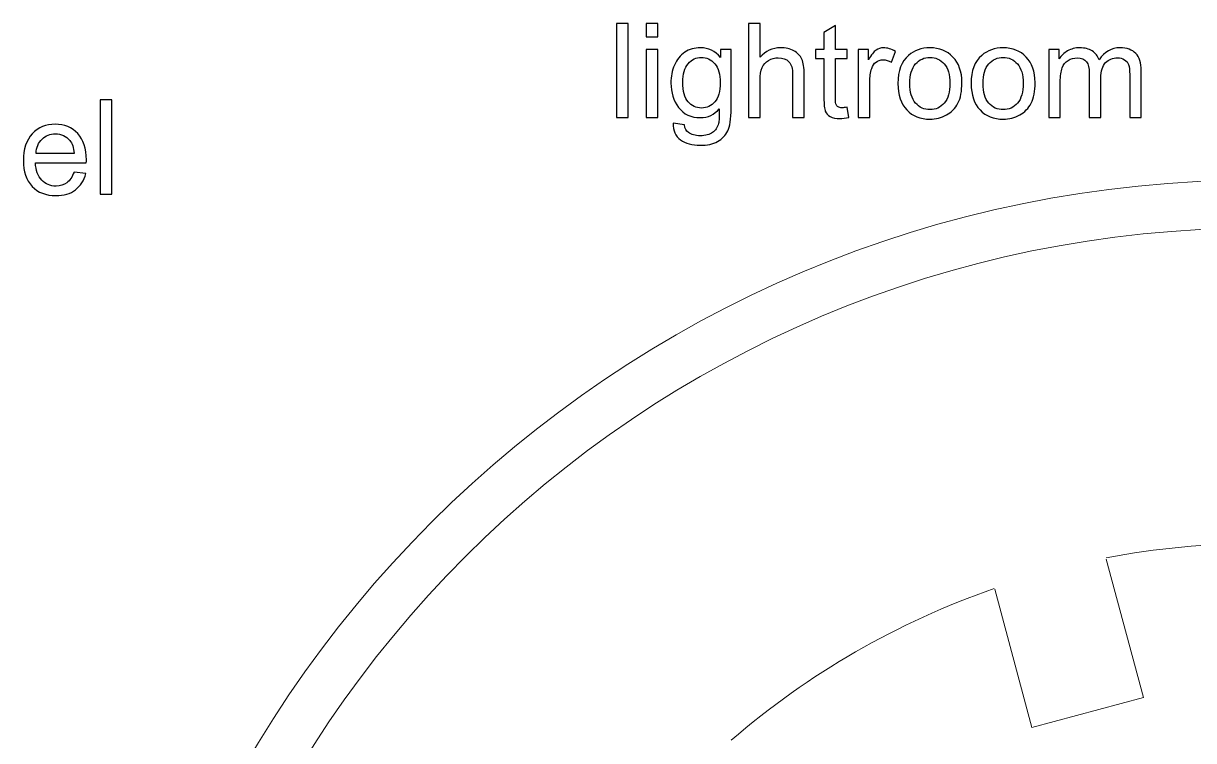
# Model space of a CAD drawing. Header units: centimetres. Extents: x -233 to -82, y 123 to 153.
# Drawn here: x -161.897 to -158.761, y 143.862 to 145.783 of the extents above; entities that cross this region are included whole.
import ezdxf

# ---------------------------------------------------------------- set-up
doc = ezdxf.new("R2010")
doc.units = ezdxf.units.CM
doc.header["$MEASUREMENT"] = 0
doc.layers.add('layer 1', color=7, linetype='Continuous')

msp = doc.modelspace()

# ---------------------------------------------------------------- linework, layer by layer
at = {"layer": 'layer 1'}
for points, knots in [([(-160.30734, 145.5308), (-160.30734, 145.5308), (-160.30734, 145.7833), (-160.30734, 145.7833), (-160.30734, 145.7833), (-160.30734, 145.7833), (-160.27634, 145.7833), (-160.27634, 145.7833), (-160.27634, 145.7833), (-160.27634, 145.7833), (-160.27634, 145.5308), (-160.27634, 145.5308), (-160.27634, 145.5308), (-160.27634, 145.5308), (-160.30734, 145.5308), (-160.30734, 145.5308)], [0, 0, 0, 0, 0.2, 0.2, 0.2, 0.2, 0.4, 0.4, 0.4, 0.4, 0.6, 0.6, 0.6, 0.6, 1, 1, 1, 1]), ([(-160.22814, 145.7477), (-160.22814, 145.7477), (-160.22814, 145.7833), (-160.22814, 145.7833), (-160.22814, 145.7833), (-160.22814, 145.7833), (-160.19714, 145.7833), (-160.19714, 145.7833), (-160.19714, 145.7833), (-160.19714, 145.7833), (-160.19714, 145.7477), (-160.19714, 145.7477), (-160.19714, 145.7477), (-160.19714, 145.7477), (-160.22814, 145.7477), (-160.22814, 145.7477)], [0, 0, 0, 0, 0.2, 0.2, 0.2, 0.2, 0.4, 0.4, 0.4, 0.4, 0.6, 0.6, 0.6, 0.6, 1, 1, 1, 1]), ([(-159.95364, 145.5308), (-159.95364, 145.5308), (-159.95364, 145.7833), (-159.95364, 145.7833), (-159.95364, 145.7833), (-159.95364, 145.7833), (-159.92264, 145.7833), (-159.92264, 145.7833), (-159.92264, 145.7833), (-159.92264, 145.7833), (-159.92264, 145.6927), (-159.92264, 145.6927), (-159.92264, 145.6927), (-159.90814, 145.7095), (-159.88994, 145.7179), (-159.86794, 145.7179), (-159.86794, 145.7179), (-159.85434, 145.7179), (-159.84254, 145.7152), (-159.83254, 145.7099), (-159.83254, 145.7099), (-159.82264, 145.7045), (-159.81544, 145.6971), (-159.81114, 145.6877), (-159.81114, 145.6877), (-159.80684, 145.6783), (-159.80464, 145.6646), (-159.80464, 145.6467), (-159.80464, 145.6467), (-159.80464, 145.6467), (-159.80464, 145.5308), (-159.80464, 145.5308), (-159.80464, 145.5308), (-159.80464, 145.5308), (-159.83574, 145.5308), (-159.83574, 145.5308), (-159.83574, 145.5308), (-159.83574, 145.5308), (-159.83574, 145.6467), (-159.83574, 145.6467), (-159.83574, 145.6467), (-159.83574, 145.6622), (-159.83904, 145.6735), (-159.84574, 145.6806), (-159.84574, 145.6806), (-159.85244, 145.6877), (-159.86194, 145.6912), (-159.87424, 145.6912), (-159.87424, 145.6912), (-159.88344, 145.6912), (-159.89204, 145.6888), (-159.90014, 145.6841), (-159.90014, 145.6841), (-159.90824, 145.6793), (-159.91404, 145.6728), (-159.91744, 145.6647), (-159.91744, 145.6647), (-159.92094, 145.6565), (-159.92264, 145.6452), (-159.92264, 145.6309), (-159.92264, 145.6309), (-159.92264, 145.6309), (-159.92264, 145.5308), (-159.92264, 145.5308), (-159.92264, 145.5308), (-159.92264, 145.5308), (-159.95364, 145.5308), (-159.95364, 145.5308)], [0, 0, 0, 0, 0.0555556, 0.0555556, 0.0555556, 0.0555556, 0.1111111, 0.1111111, 0.1111111, 0.1111111, 0.1666667, 0.1666667, 0.1666667, 0.1666667, 0.2222222, 0.2222222, 0.2222222, 0.2222222, 0.2777778, 0.2777778, 0.2777778, 0.2777778, 0.3333333, 0.3333333, 0.3333333, 0.3333333, 0.3888889, 0.3888889, 0.3888889, 0.3888889, 0.4444444, 0.4444444, 0.4444444, 0.4444444, 0.5, 0.5, 0.5, 0.5, 0.5555556, 0.5555556, 0.5555556, 0.5555556, 0.6111111, 0.6111111, 0.6111111, 0.6111111, 0.6666667, 0.6666667, 0.6666667, 0.6666667, 0.7222222, 0.7222222, 0.7222222, 0.7222222, 0.7777778, 0.7777778, 0.7777778, 0.7777778, 0.8333333, 0.8333333, 0.8333333, 0.8333333, 0.8888889, 0.8888889, 0.8888889, 0.8888889, 1, 1, 1, 1]), ([(-159.68974, 145.5585), (-159.68974, 145.5585), (-159.68534, 145.5311), (-159.68534, 145.5311), (-159.68534, 145.5311), (-159.69404, 145.5293), (-159.70184, 145.5284), (-159.70874, 145.5284), (-159.70874, 145.5284), (-159.72004, 145.5284), (-159.72874, 145.5302), (-159.73494, 145.5338), (-159.73494, 145.5338), (-159.74114, 145.5373), (-159.74554, 145.542), (-159.74804, 145.5478), (-159.74804, 145.5478), (-159.75054, 145.5536), (-159.75184, 145.5658), (-159.75184, 145.5844), (-159.75184, 145.5844), (-159.75184, 145.5844), (-159.75184, 145.6896), (-159.75184, 145.6896), (-159.75184, 145.6896), (-159.75184, 145.6896), (-159.77454, 145.6896), (-159.77454, 145.6896), (-159.77454, 145.6896), (-159.77454, 145.6896), (-159.77454, 145.7137), (-159.77454, 145.7137), (-159.77454, 145.7137), (-159.77454, 145.7137), (-159.75184, 145.7137), (-159.75184, 145.7137), (-159.75184, 145.7137), (-159.75184, 145.7137), (-159.75184, 145.759), (-159.75184, 145.759), (-159.75184, 145.759), (-159.75184, 145.759), (-159.72094, 145.7776), (-159.72094, 145.7776), (-159.72094, 145.7776), (-159.72094, 145.7776), (-159.72094, 145.7137), (-159.72094, 145.7137), (-159.72094, 145.7137), (-159.72094, 145.7137), (-159.68974, 145.7137), (-159.68974, 145.7137), (-159.68974, 145.7137), (-159.68974, 145.7137), (-159.68974, 145.6896), (-159.68974, 145.6896), (-159.68974, 145.6896), (-159.68974, 145.6896), (-159.72094, 145.6896), (-159.72094, 145.6896), (-159.72094, 145.6896), (-159.72094, 145.6896), (-159.72094, 145.5826), (-159.72094, 145.5826), (-159.72094, 145.5826), (-159.72094, 145.5738), (-159.72044, 145.5681), (-159.71934, 145.5656), (-159.71934, 145.5656), (-159.71824, 145.5631), (-159.71644, 145.5611), (-159.71394, 145.5596), (-159.71394, 145.5596), (-159.71144, 145.5581), (-159.70794, 145.5573), (-159.70344, 145.5573), (-159.70344, 145.5573), (-159.69994, 145.5573), (-159.69544, 145.5577), (-159.68974, 145.5585)], [0, 0, 0, 0, 0.047619, 0.047619, 0.047619, 0.047619, 0.0952381, 0.0952381, 0.0952381, 0.0952381, 0.1428571, 0.1428571, 0.1428571, 0.1428571, 0.1904762, 0.1904762, 0.1904762, 0.1904762, 0.2380952, 0.2380952, 0.2380952, 0.2380952, 0.2857143, 0.2857143, 0.2857143, 0.2857143, 0.3333333, 0.3333333, 0.3333333, 0.3333333, 0.3809524, 0.3809524, 0.3809524, 0.3809524, 0.4285714, 0.4285714, 0.4285714, 0.4285714, 0.4761905, 0.4761905, 0.4761905, 0.4761905, 0.5238095, 0.5238095, 0.5238095, 0.5238095, 0.5714286, 0.5714286, 0.5714286, 0.5714286, 0.6190476, 0.6190476, 0.6190476, 0.6190476, 0.6666667, 0.6666667, 0.6666667, 0.6666667, 0.7142857, 0.7142857, 0.7142857, 0.7142857, 0.7619048, 0.7619048, 0.7619048, 0.7619048, 0.8095238, 0.8095238, 0.8095238, 0.8095238, 0.8571429, 0.8571429, 0.8571429, 0.8571429, 0.9047619, 0.9047619, 0.9047619, 0.9047619, 1, 1, 1, 1]), ([(-160.22814, 145.5308), (-160.22814, 145.5308), (-160.22814, 145.7137), (-160.22814, 145.7137), (-160.22814, 145.7137), (-160.22814, 145.7137), (-160.19714, 145.7137), (-160.19714, 145.7137), (-160.19714, 145.7137), (-160.19714, 145.7137), (-160.19714, 145.5308), (-160.19714, 145.5308), (-160.19714, 145.5308), (-160.19714, 145.5308), (-160.22814, 145.5308), (-160.22814, 145.5308)], [0, 0, 0, 0, 0.2, 0.2, 0.2, 0.2, 0.4, 0.4, 0.4, 0.4, 0.6, 0.6, 0.6, 0.6, 1, 1, 1, 1]), ([(-160.15554, 145.5156), (-160.15554, 145.5156), (-160.12544, 145.5112), (-160.12544, 145.5112), (-160.12544, 145.5112), (-160.12414, 145.5019), (-160.12064, 145.4951), (-160.11494, 145.4908), (-160.11494, 145.4908), (-160.10724, 145.4851), (-160.09674, 145.4822), (-160.08344, 145.4822), (-160.08344, 145.4822), (-160.06904, 145.4822), (-160.05794, 145.4851), (-160.05014, 145.4908), (-160.05014, 145.4908), (-160.04234, 145.4965), (-160.03704, 145.5046), (-160.03434, 145.515), (-160.03434, 145.515), (-160.03274, 145.5213), (-160.03194, 145.5345), (-160.03204, 145.5547), (-160.03204, 145.5547), (-160.04554, 145.5388), (-160.06244, 145.5308), (-160.08274, 145.5308), (-160.08274, 145.5308), (-160.10784, 145.5308), (-160.12734, 145.5399), (-160.14104, 145.558), (-160.14104, 145.558), (-160.15484, 145.5761), (-160.16174, 145.5979), (-160.16174, 145.6233), (-160.16174, 145.6233), (-160.16174, 145.6408), (-160.15854, 145.6569), (-160.15224, 145.6717), (-160.15224, 145.6717), (-160.14594, 145.6864), (-160.13684, 145.6978), (-160.12484, 145.7059), (-160.12484, 145.7059), (-160.11284, 145.7139), (-160.09874, 145.7179), (-160.08254, 145.7179), (-160.08254, 145.7179), (-160.06094, 145.7179), (-160.04314, 145.7092), (-160.02914, 145.6917), (-160.02914, 145.6917), (-160.02914, 145.6917), (-160.02914, 145.7137), (-160.02914, 145.7137), (-160.02914, 145.7137), (-160.02914, 145.7137), (-160.00054, 145.7137), (-160.00054, 145.7137), (-160.00054, 145.7137), (-160.00054, 145.7137), (-160.00054, 145.5556), (-160.00054, 145.5556), (-160.00054, 145.5556), (-160.00054, 145.5271), (-160.00344, 145.5069), (-160.00924, 145.495), (-160.00924, 145.495), (-160.01504, 145.4831), (-160.02424, 145.4738), (-160.03674, 145.4669), (-160.03674, 145.4669), (-160.04934, 145.46), (-160.06484, 145.4566), (-160.08324, 145.4566), (-160.08324, 145.4566), (-160.10504, 145.4566), (-160.12264, 145.4615), (-160.13604, 145.4713), (-160.13604, 145.4713), (-160.14954, 145.4811), (-160.15604, 145.4959), (-160.15554, 145.5156)], [0, 0, 0, 0, 0.0454545, 0.0454545, 0.0454545, 0.0454545, 0.0909091, 0.0909091, 0.0909091, 0.0909091, 0.1363636, 0.1363636, 0.1363636, 0.1363636, 0.1818182, 0.1818182, 0.1818182, 0.1818182, 0.2272727, 0.2272727, 0.2272727, 0.2272727, 0.2727273, 0.2727273, 0.2727273, 0.2727273, 0.3181818, 0.3181818, 0.3181818, 0.3181818, 0.3636364, 0.3636364, 0.3636364, 0.3636364, 0.4090909, 0.4090909, 0.4090909, 0.4090909, 0.4545455, 0.4545455, 0.4545455, 0.4545455, 0.5, 0.5, 0.5, 0.5, 0.5454545, 0.5454545, 0.5454545, 0.5454545, 0.5909091, 0.5909091, 0.5909091, 0.5909091, 0.6363636, 0.6363636, 0.6363636, 0.6363636, 0.6818182, 0.6818182, 0.6818182, 0.6818182, 0.7272727, 0.7272727, 0.7272727, 0.7272727, 0.7727273, 0.7727273, 0.7727273, 0.7727273, 0.8181818, 0.8181818, 0.8181818, 0.8181818, 0.8636364, 0.8636364, 0.8636364, 0.8636364, 0.9090909, 0.9090909, 0.9090909, 0.9090909, 1, 1, 1, 1]), ([(-159.65984, 145.5308), (-159.65984, 145.5308), (-159.65984, 145.7137), (-159.65984, 145.7137), (-159.65984, 145.7137), (-159.65984, 145.7137), (-159.63194, 145.7137), (-159.63194, 145.7137), (-159.63194, 145.7137), (-159.63194, 145.7137), (-159.63194, 145.686), (-159.63194, 145.686), (-159.63194, 145.686), (-159.62484, 145.699), (-159.61824, 145.7076), (-159.61214, 145.7117), (-159.61214, 145.7117), (-159.60614, 145.7158), (-159.59954, 145.7179), (-159.59234, 145.7179), (-159.59234, 145.7179), (-159.58184, 145.7179), (-159.57124, 145.7146), (-159.56044, 145.7079), (-159.56044, 145.7079), (-159.56044, 145.7079), (-159.57114, 145.6791), (-159.57114, 145.6791), (-159.57114, 145.6791), (-159.57864, 145.6836), (-159.58624, 145.6858), (-159.59384, 145.6858), (-159.59384, 145.6858), (-159.60064, 145.6858), (-159.60674, 145.6838), (-159.61214, 145.6797), (-159.61214, 145.6797), (-159.61754, 145.6756), (-159.62134, 145.67), (-159.62364, 145.6627), (-159.62364, 145.6627), (-159.62714, 145.6517), (-159.62884, 145.6397), (-159.62884, 145.6266), (-159.62884, 145.6266), (-159.62884, 145.6266), (-159.62884, 145.5308), (-159.62884, 145.5308), (-159.62884, 145.5308), (-159.62884, 145.5308), (-159.65984, 145.5308), (-159.65984, 145.5308)], [0, 0, 0, 0, 0.0714286, 0.0714286, 0.0714286, 0.0714286, 0.1428571, 0.1428571, 0.1428571, 0.1428571, 0.2142857, 0.2142857, 0.2142857, 0.2142857, 0.2857143, 0.2857143, 0.2857143, 0.2857143, 0.3571429, 0.3571429, 0.3571429, 0.3571429, 0.4285714, 0.4285714, 0.4285714, 0.4285714, 0.5, 0.5, 0.5, 0.5, 0.5714286, 0.5714286, 0.5714286, 0.5714286, 0.6428571, 0.6428571, 0.6428571, 0.6428571, 0.7142857, 0.7142857, 0.7142857, 0.7142857, 0.7857143, 0.7857143, 0.7857143, 0.7857143, 0.8571429, 0.8571429, 0.8571429, 0.8571429, 1, 1, 1, 1]), ([(-159.55354, 145.6223), (-159.55354, 145.6562), (-159.54414, 145.6812), (-159.52524, 145.6975), (-159.52524, 145.6975), (-159.50954, 145.7111), (-159.49034, 145.7179), (-159.46774, 145.7179), (-159.46774, 145.7179), (-159.44264, 145.7179), (-159.42204, 145.7097), (-159.40604, 145.6932), (-159.40604, 145.6932), (-159.39014, 145.6767), (-159.38214, 145.6539), (-159.38214, 145.6249), (-159.38214, 145.6249), (-159.38214, 145.6013), (-159.38564, 145.5828), (-159.39274, 145.5693), (-159.39274, 145.5693), (-159.39984, 145.5558), (-159.41004, 145.5454), (-159.42354, 145.5379), (-159.42354, 145.5379), (-159.43704, 145.5304), (-159.45184, 145.5267), (-159.46774, 145.5267), (-159.46774, 145.5267), (-159.49334, 145.5267), (-159.51404, 145.5349), (-159.52984, 145.5513), (-159.52984, 145.5513), (-159.54564, 145.5677), (-159.55354, 145.5914), (-159.55354, 145.6223)], [0, 0, 0, 0, 0.1, 0.1, 0.1, 0.1, 0.2, 0.2, 0.2, 0.2, 0.3, 0.3, 0.3, 0.3, 0.4, 0.4, 0.4, 0.4, 0.5, 0.5, 0.5, 0.5, 0.6, 0.6, 0.6, 0.6, 0.7, 0.7, 0.7, 0.7, 0.8, 0.8, 0.8, 0.8, 1, 1, 1, 1]), ([(-159.35734, 145.6223), (-159.35734, 145.6562), (-159.34794, 145.6812), (-159.32904, 145.6975), (-159.32904, 145.6975), (-159.31334, 145.7111), (-159.29414, 145.7179), (-159.27154, 145.7179), (-159.27154, 145.7179), (-159.24644, 145.7179), (-159.22584, 145.7097), (-159.20984, 145.6932), (-159.20984, 145.6932), (-159.19394, 145.6767), (-159.18594, 145.6539), (-159.18594, 145.6249), (-159.18594, 145.6249), (-159.18594, 145.6013), (-159.18944, 145.5828), (-159.19654, 145.5693), (-159.19654, 145.5693), (-159.20364, 145.5558), (-159.21384, 145.5454), (-159.22734, 145.5379), (-159.22734, 145.5379), (-159.24084, 145.5304), (-159.25564, 145.5267), (-159.27154, 145.5267), (-159.27154, 145.5267), (-159.29714, 145.5267), (-159.31784, 145.5349), (-159.33364, 145.5513), (-159.33364, 145.5513), (-159.34944, 145.5677), (-159.35734, 145.5914), (-159.35734, 145.6223)], [0, 0, 0, 0, 0.1, 0.1, 0.1, 0.1, 0.2, 0.2, 0.2, 0.2, 0.3, 0.3, 0.3, 0.3, 0.4, 0.4, 0.4, 0.4, 0.5, 0.5, 0.5, 0.5, 0.6, 0.6, 0.6, 0.6, 0.7, 0.7, 0.7, 0.7, 0.8, 0.8, 0.8, 0.8, 1, 1, 1, 1]), ([(-159.14954, 145.5308), (-159.14954, 145.5308), (-159.14954, 145.7137), (-159.14954, 145.7137), (-159.14954, 145.7137), (-159.14954, 145.7137), (-159.12184, 145.7137), (-159.12184, 145.7137), (-159.12184, 145.7137), (-159.12184, 145.7137), (-159.12184, 145.6881), (-159.12184, 145.6881), (-159.12184, 145.6881), (-159.11614, 145.697), (-159.10844, 145.7042), (-159.09894, 145.7097), (-159.09894, 145.7097), (-159.08944, 145.7152), (-159.07854, 145.7179), (-159.06634, 145.7179), (-159.06634, 145.7179), (-159.05284, 145.7179), (-159.04174, 145.7151), (-159.03304, 145.7095), (-159.03304, 145.7095), (-159.02434, 145.7038), (-159.01824, 145.6959), (-159.01474, 145.6858), (-159.01474, 145.6858), (-159.00024, 145.7072), (-158.98144, 145.7179), (-158.95824, 145.7179), (-158.95824, 145.7179), (-158.94014, 145.7179), (-158.92614, 145.7129), (-158.91634, 145.7028), (-158.91634, 145.7028), (-158.90664, 145.6927), (-158.90174, 145.6773), (-158.90174, 145.6564), (-158.90174, 145.6564), (-158.90174, 145.6564), (-158.90174, 145.5308), (-158.90174, 145.5308), (-158.90174, 145.5308), (-158.90174, 145.5308), (-158.93254, 145.5308), (-158.93254, 145.5308), (-158.93254, 145.5308), (-158.93254, 145.5308), (-158.93254, 145.646), (-158.93254, 145.646), (-158.93254, 145.646), (-158.93254, 145.6584), (-158.93354, 145.6673), (-158.93554, 145.6728), (-158.93554, 145.6728), (-158.93754, 145.6783), (-158.94114, 145.6827), (-158.94644, 145.686), (-158.94644, 145.686), (-158.95174, 145.6893), (-158.95804, 145.691), (-158.96514, 145.691), (-158.96514, 145.691), (-158.97804, 145.691), (-158.98864, 145.6867), (-158.99714, 145.6782), (-158.99714, 145.6782), (-159.00564, 145.6696), (-159.00984, 145.6559), (-159.00984, 145.6371), (-159.00984, 145.6371), (-159.00984, 145.6371), (-159.00984, 145.5308), (-159.00984, 145.5308), (-159.00984, 145.5308), (-159.00984, 145.5308), (-159.04094, 145.5308), (-159.04094, 145.5308), (-159.04094, 145.5308), (-159.04094, 145.5308), (-159.04094, 145.6497), (-159.04094, 145.6497), (-159.04094, 145.6497), (-159.04094, 145.6634), (-159.04344, 145.6738), (-159.04844, 145.6807), (-159.04844, 145.6807), (-159.05354, 145.6876), (-159.06174, 145.691), (-159.07324, 145.691), (-159.07324, 145.691), (-159.08194, 145.691), (-159.09004, 145.6887), (-159.09744, 145.6841), (-159.09744, 145.6841), (-159.10484, 145.6795), (-159.11024, 145.6728), (-159.11354, 145.664), (-159.11354, 145.664), (-159.11684, 145.6551), (-159.11854, 145.6424), (-159.11854, 145.6257), (-159.11854, 145.6257), (-159.11854, 145.6257), (-159.11854, 145.5308), (-159.11854, 145.5308), (-159.11854, 145.5308), (-159.11854, 145.5308), (-159.14954, 145.5308), (-159.14954, 145.5308)], [0, 0, 0, 0, 0.0344828, 0.0344828, 0.0344828, 0.0344828, 0.0689655, 0.0689655, 0.0689655, 0.0689655, 0.1034483, 0.1034483, 0.1034483, 0.1034483, 0.137931, 0.137931, 0.137931, 0.137931, 0.1724138, 0.1724138, 0.1724138, 0.1724138, 0.2068966, 0.2068966, 0.2068966, 0.2068966, 0.2413793, 0.2413793, 0.2413793, 0.2413793, 0.2758621, 0.2758621, 0.2758621, 0.2758621, 0.3103448, 0.3103448, 0.3103448, 0.3103448, 0.3448276, 0.3448276, 0.3448276, 0.3448276, 0.3793103, 0.3793103, 0.3793103, 0.3793103, 0.4137931, 0.4137931, 0.4137931, 0.4137931, 0.4482759, 0.4482759, 0.4482759, 0.4482759, 0.4827586, 0.4827586, 0.4827586, 0.4827586, 0.5172414, 0.5172414, 0.5172414, 0.5172414, 0.5517241, 0.5517241, 0.5517241, 0.5517241, 0.5862069, 0.5862069, 0.5862069, 0.5862069, 0.6206897, 0.6206897, 0.6206897, 0.6206897, 0.6551724, 0.6551724, 0.6551724, 0.6551724, 0.6896552, 0.6896552, 0.6896552, 0.6896552, 0.7241379, 0.7241379, 0.7241379, 0.7241379, 0.7586207, 0.7586207, 0.7586207, 0.7586207, 0.7931034, 0.7931034, 0.7931034, 0.7931034, 0.8275862, 0.8275862, 0.8275862, 0.8275862, 0.862069, 0.862069, 0.862069, 0.862069, 0.8965517, 0.8965517, 0.8965517, 0.8965517, 0.9310345, 0.9310345, 0.9310345, 0.9310345, 1, 1, 1, 1]), ([(-160.12994, 145.6255), (-160.12994, 145.6015), (-160.12514, 145.584), (-160.11564, 145.573), (-160.11564, 145.573), (-160.10614, 145.562), (-160.09414, 145.5565), (-160.07974, 145.5565), (-160.07974, 145.5565), (-160.06554, 145.5565), (-160.05364, 145.562), (-160.04394, 145.573), (-160.04394, 145.573), (-160.03424, 145.5839), (-160.02944, 145.6011), (-160.02944, 145.6245), (-160.02944, 145.6245), (-160.02944, 145.6469), (-160.03444, 145.6638), (-160.04434, 145.6752), (-160.04434, 145.6752), (-160.05424, 145.6865), (-160.06624, 145.6922), (-160.08034, 145.6922), (-160.08034, 145.6922), (-160.09404, 145.6922), (-160.10574, 145.6866), (-160.11544, 145.6754), (-160.11544, 145.6754), (-160.12514, 145.6642), (-160.12994, 145.6476), (-160.12994, 145.6255)], [0, 0, 0, 0, 0.1111111, 0.1111111, 0.1111111, 0.1111111, 0.2222222, 0.2222222, 0.2222222, 0.2222222, 0.3333333, 0.3333333, 0.3333333, 0.3333333, 0.4444444, 0.4444444, 0.4444444, 0.4444444, 0.5555556, 0.5555556, 0.5555556, 0.5555556, 0.6666667, 0.6666667, 0.6666667, 0.6666667, 0.7777778, 0.7777778, 0.7777778, 0.7777778, 1, 1, 1, 1]), ([(-159.52164, 145.6223), (-159.52164, 145.5988), (-159.51654, 145.5813), (-159.50634, 145.5697), (-159.50634, 145.5697), (-159.49614, 145.558), (-159.48324, 145.5522), (-159.46774, 145.5522), (-159.46774, 145.5522), (-159.45234, 145.5522), (-159.43954, 145.5581), (-159.42934, 145.5698), (-159.42934, 145.5698), (-159.41914, 145.5815), (-159.41404, 145.5993), (-159.41404, 145.6233), (-159.41404, 145.6233), (-159.41404, 145.6459), (-159.41914, 145.663), (-159.42944, 145.6747), (-159.42944, 145.6747), (-159.43974, 145.6864), (-159.45244, 145.6922), (-159.46774, 145.6922), (-159.46774, 145.6922), (-159.48324, 145.6922), (-159.49614, 145.6864), (-159.50634, 145.6748), (-159.50634, 145.6748), (-159.51654, 145.6632), (-159.52164, 145.6457), (-159.52164, 145.6223)], [0, 0, 0, 0, 0.1111111, 0.1111111, 0.1111111, 0.1111111, 0.2222222, 0.2222222, 0.2222222, 0.2222222, 0.3333333, 0.3333333, 0.3333333, 0.3333333, 0.4444444, 0.4444444, 0.4444444, 0.4444444, 0.5555556, 0.5555556, 0.5555556, 0.5555556, 0.6666667, 0.6666667, 0.6666667, 0.6666667, 0.7777778, 0.7777778, 0.7777778, 0.7777778, 1, 1, 1, 1]), ([(-159.32544, 145.6223), (-159.32544, 145.5988), (-159.32034, 145.5813), (-159.31014, 145.5697), (-159.31014, 145.5697), (-159.29994, 145.558), (-159.28704, 145.5522), (-159.27154, 145.5522), (-159.27154, 145.5522), (-159.25614, 145.5522), (-159.24334, 145.5581), (-159.23314, 145.5698), (-159.23314, 145.5698), (-159.22294, 145.5815), (-159.21784, 145.5993), (-159.21784, 145.6233), (-159.21784, 145.6233), (-159.21784, 145.6459), (-159.22294, 145.663), (-159.23324, 145.6747), (-159.23324, 145.6747), (-159.24354, 145.6864), (-159.25624, 145.6922), (-159.27154, 145.6922), (-159.27154, 145.6922), (-159.28704, 145.6922), (-159.29994, 145.6864), (-159.31014, 145.6748), (-159.31014, 145.6748), (-159.32034, 145.6632), (-159.32544, 145.6457), (-159.32544, 145.6223)], [0, 0, 0, 0, 0.1111111, 0.1111111, 0.1111111, 0.1111111, 0.2222222, 0.2222222, 0.2222222, 0.2222222, 0.3333333, 0.3333333, 0.3333333, 0.3333333, 0.4444444, 0.4444444, 0.4444444, 0.4444444, 0.5555556, 0.5555556, 0.5555556, 0.5555556, 0.6666667, 0.6666667, 0.6666667, 0.6666667, 0.7777778, 0.7777778, 0.7777778, 0.7777778, 1, 1, 1, 1]), ([(-161.6907, 145.32595), (-161.6907, 145.32595), (-161.6907, 145.57845), (-161.6907, 145.57845), (-161.6907, 145.57845), (-161.6907, 145.57845), (-161.6597, 145.57845), (-161.6597, 145.57845), (-161.6597, 145.57845), (-161.6597, 145.57845), (-161.6597, 145.32595), (-161.6597, 145.32595), (-161.6597, 145.32595), (-161.6597, 145.32595), (-161.6907, 145.32595), (-161.6907, 145.32595)], [0, 0, 0, 0, 0.2, 0.2, 0.2, 0.2, 0.4, 0.4, 0.4, 0.4, 0.6, 0.6, 0.6, 0.6, 1, 1, 1, 1]), ([(-161.761, 145.38485), (-161.761, 145.38485), (-161.729, 145.38085), (-161.729, 145.38085), (-161.729, 145.38085), (-161.7341, 145.36215), (-161.7434, 145.34765), (-161.7571, 145.33735), (-161.7571, 145.33735), (-161.7708, 145.32705), (-161.7882, 145.32185), (-161.8094, 145.32185), (-161.8094, 145.32185), (-161.8362, 145.32185), (-161.8574, 145.33005), (-161.8731, 145.34655), (-161.8731, 145.34655), (-161.8888, 145.36305), (-161.8966, 145.38615), (-161.8966, 145.41585), (-161.8966, 145.41585), (-161.8966, 145.44665), (-161.8887, 145.47055), (-161.8728, 145.48755), (-161.8728, 145.48755), (-161.8569, 145.50455), (-161.8364, 145.51305), (-161.8111, 145.51305), (-161.8111, 145.51305), (-161.7867, 145.51305), (-161.7667, 145.50475), (-161.7512, 145.48805), (-161.7512, 145.48805), (-161.7357, 145.47135), (-161.7279, 145.44795), (-161.7279, 145.41775), (-161.7279, 145.41775), (-161.7279, 145.41595), (-161.728, 145.41315), (-161.7281, 145.40945), (-161.7281, 145.40945), (-161.7281, 145.40945), (-161.8645, 145.40945), (-161.8645, 145.40945), (-161.8645, 145.40945), (-161.8634, 145.38935), (-161.8577, 145.37405), (-161.8475, 145.36335), (-161.8475, 145.36335), (-161.8373, 145.35265), (-161.8245, 145.34735), (-161.8092, 145.34735), (-161.8092, 145.34735), (-161.7979, 145.34735), (-161.7882, 145.35035), (-161.7801, 145.35635), (-161.7801, 145.35635), (-161.7721, 145.36225), (-161.7657, 145.37175), (-161.761, 145.38485)], [0, 0, 0, 0, 0.0625, 0.0625, 0.0625, 0.0625, 0.125, 0.125, 0.125, 0.125, 0.1875, 0.1875, 0.1875, 0.1875, 0.25, 0.25, 0.25, 0.25, 0.3125, 0.3125, 0.3125, 0.3125, 0.375, 0.375, 0.375, 0.375, 0.4375, 0.4375, 0.4375, 0.4375, 0.5, 0.5, 0.5, 0.5, 0.5625, 0.5625, 0.5625, 0.5625, 0.625, 0.625, 0.625, 0.625, 0.6875, 0.6875, 0.6875, 0.6875, 0.75, 0.75, 0.75, 0.75, 0.8125, 0.8125, 0.8125, 0.8125, 0.875, 0.875, 0.875, 0.875, 1, 1, 1, 1]), ([(-161.8628, 145.43495), (-161.8628, 145.43495), (-161.7607, 145.43495), (-161.7607, 145.43495), (-161.7607, 145.43495), (-161.762, 145.45035), (-161.7659, 145.46195), (-161.7724, 145.46965), (-161.7724, 145.46965), (-161.7823, 145.48155), (-161.7951, 145.48755), (-161.8108, 145.48755), (-161.8108, 145.48755), (-161.8251, 145.48755), (-161.837, 145.48275), (-161.8467, 145.47325), (-161.8467, 145.47325), (-161.8564, 145.46375), (-161.8618, 145.45095), (-161.8628, 145.43495)], [0, 0, 0, 0, 0.1666667, 0.1666667, 0.1666667, 0.1666667, 0.3333333, 0.3333333, 0.3333333, 0.3333333, 0.5, 0.5, 0.5, 0.5, 0.6666667, 0.6666667, 0.6666667, 0.6666667, 1, 1, 1, 1])]:
    msp.add_open_spline(points, degree=3, knots=knots, dxfattribs=at)
at = {"layer": 'layer 1', "color": 1, "lineweight": 9}
for points, knots in [([(-161.71951, 142.23415), (-161.71951, 140.50578), (-160.31839, 139.10465), (-158.59002, 139.10465), (-158.59002, 139.10465), (-156.86166, 139.10465), (-155.46054, 140.50578), (-155.46054, 142.23415), (-155.46054, 142.23415), (-155.46054, 143.96251), (-156.86166, 145.36364), (-158.59002, 145.36364), (-158.59002, 145.36364), (-160.31839, 145.36364), (-161.71951, 143.96251), (-161.71951, 142.23415)], [0, 0, 0, 0, 0.2, 0.2, 0.2, 0.2, 0.4, 0.4, 0.4, 0.4, 0.6, 0.6, 0.6, 0.6, 1, 1, 1, 1]), ([(-161.59039, 142.23415), (-161.59039, 140.57708), (-160.24709, 139.23377), (-158.59002, 139.23377), (-158.59002, 139.23377), (-156.93299, 139.23377), (-155.58965, 140.57708), (-155.58965, 142.23415), (-155.58965, 142.23415), (-155.58965, 143.89121), (-156.93299, 145.23456), (-158.59002, 145.23456), (-158.59002, 145.23456), (-160.24709, 145.23456), (-161.59039, 143.89121), (-161.59039, 142.23415)], [0, 0, 0, 0, 0.2, 0.2, 0.2, 0.2, 0.4, 0.4, 0.4, 0.4, 0.6, 0.6, 0.6, 0.6, 1, 1, 1, 1]), ([(-158.99534, 144.34768), (-158.99534, 144.34768), (-158.89586, 143.97726), (-158.89586, 143.97726), (-158.89586, 143.97726), (-158.89586, 143.97726), (-159.19434, 143.89679), (-159.19434, 143.89679), (-159.19434, 143.89679), (-159.19434, 143.89679), (-159.29379, 144.26721), (-159.29379, 144.26721)], [0, 0, 0, 0, 0.25, 0.25, 0.25, 0.25, 0.5, 0.5, 0.5, 0.5, 1, 1, 1, 1])]:
    msp.add_open_spline(points, degree=3, knots=knots, dxfattribs=at)
for points in [[(-158.1832, 144.35126), (-158.45162, 144.4028), (-158.72739, 144.4028), (-158.99582, 144.35112)], [(-159.29568, 144.26899), (-159.5542, 144.17928), (-159.79324, 144.04135), (-160.00015, 143.86242)]]:
    msp.add_open_spline(points, degree=3, dxfattribs=at)

doc.saveas('drawing.dxf')
